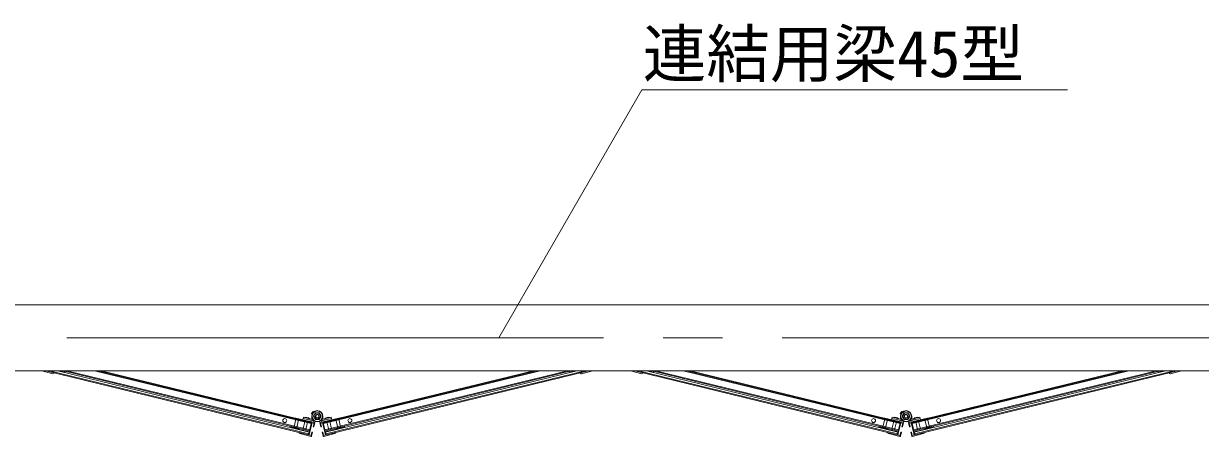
# Model space of a CAD drawing. Units: millimetres, scale not verified. Extents: x -10075 to 10075, y -16938 to 16938.
# Drawn here: x -2011 to -234, y 13789 to 14412 of the extents above; entities that cross this region are included whole.
import ezdxf
from ezdxf.enums import TextEntityAlignment as Align

# ---------------------------------------------------------------- set-up
doc = ezdxf.new("R2010")
doc.units = ezdxf.units.MM
doc.header["$LTSCALE"] = 90
doc.linetypes.add('CHAIN2', pattern=[12, 9, -1, 1, -1])
doc.linetypes.add('DASHED1', pattern=[1.8, 1.2, -0.6])
for name, color, linetype, lineweight in [('0-6_ﾎﾞﾙﾄ類', 134, 'Continuous', 18), ('1-6_通芯', 134, 'CHAIN2', 18), ('1-9_標準ﾊﾟﾈﾙ', 134, 'Continuous', 18), ('1-B_文字', 134, 'Continuous', 18), ('2-2_連結用梁45', 134, 'Continuous', 18)]:
    doc.layers.add(name, color=color, linetype=linetype, lineweight=lineweight)
doc.styles.add('ＭＳ ゴシック', font='')
doc.styles.get('ＭＳ ゴシック').set_extended_font_data('MS Gothic')

msp = doc.modelspace()

# ---------------------------------------------------------------- linework, layer by layer
at = {"layer": '0-6_ﾎﾞﾙﾄ類'}
for p, q in [((-1570.05, 13814.21), (-1572.94, 13819.21)), ((-1564.27, 13814.21), (-1570.05, 13814.21)), ((-1564.27, 13824.21), (-1561.39, 13819.21)), ((-1561.39, 13819.21), (-1564.27, 13814.21)), ((-681.05, 13814.21), (-683.94, 13819.21)), ((-675.27, 13814.21), (-681.05, 13814.21)), ((-675.27, 13824.21), (-672.39, 13819.21)), ((-672.39, 13819.21), (-675.27, 13814.21))]:
    msp.add_line(p, q, dxfattribs=at)
for points in [[(-1572.94, 13819.21), (-1570.05, 13824.21), (-1564.27, 13824.21)], [(-683.94, 13819.21), (-681.05, 13824.21), (-675.27, 13824.21)]]:
    msp.add_lwpolyline(points, dxfattribs=at)
for centre, radius in [((-1567.16, 13819.21), 4.9), ((-1567.16, 13819.21), 3), ((-1567.16, 13819.21), 2.46), ((-678.16, 13819.21), 4.9), ((-678.16, 13819.21), 3), ((-678.16, 13819.21), 2.46)]:
    msp.add_circle(centre, radius, dxfattribs=at)
at = {"layer": '1-6_通芯'}
msp.add_line((-8425.16, 13937.5), (2875.84, 13937.5), dxfattribs=at)
at = {"layer": '1-9_標準ﾊﾟﾈﾙ'}
for p, q in [((-1983.23, 13887.5), (-1966.28, 13883.39)), ((-1976.88, 13887.5), (-1964.48, 13884.49)), ((-1971.78, 13887.5), (-1580.09, 13792.44)), ((-1951.46, 13886.17), (-1948.55, 13885.46)), ((-1950.59, 13887.5), (-1948.19, 13886.92)), ((-1948.19, 13886.92), (-1948.55, 13885.46)), ((-1945.49, 13887.5), (-1578.63, 13798.47)), ((-1903.52, 13887.5), (-1576.3, 13808.09)), ((-1230.8, 13887.5), (-1558.03, 13808.09)), ((-1188.83, 13887.5), (-1555.69, 13798.47)), ((-1162.54, 13887.5), (-1554.23, 13792.44)), ((-1183.73, 13887.5), (-1186.13, 13886.92)), ((-1186.13, 13886.92), (-1185.78, 13885.46)), ((-1182.86, 13886.17), (-1185.78, 13885.46)), ((-1157.44, 13887.5), (-1169.85, 13884.49)), ((-1151.09, 13887.5), (-1168.04, 13883.39)), ((-1094.23, 13887.5), (-1077.28, 13883.39)), ((-1087.88, 13887.5), (-1075.47, 13884.49)), ((-1082.78, 13887.5), (-691.09, 13792.44)), ((-1062.46, 13886.17), (-1059.54, 13885.46)), ((-1061.59, 13887.5), (-1059.19, 13886.92)), ((-1059.19, 13886.92), (-1059.54, 13885.46)), ((-1056.49, 13887.5), (-689.62, 13798.47)), ((-1014.52, 13887.5), (-687.29, 13808.09)), ((-341.8, 13887.5), (-669.03, 13808.09)), ((-299.83, 13887.5), (-666.69, 13798.47)), ((-273.54, 13887.5), (-665.24, 13792.44)), ((-294.74, 13887.5), (-297.13, 13886.92)), ((-297.13, 13886.92), (-296.77, 13885.46)), ((-293.86, 13886.17), (-296.77, 13885.46)), ((-268.45, 13887.5), (-280.84, 13884.49)), ((-262.09, 13887.5), (-279.04, 13883.39)), ((-1574.12, 13826.01), (-1575.84, 13823.55)), ((-1572.72, 13825.64), (-1573.43, 13826.13)), ((-685.12, 13826.01), (-686.84, 13823.55)), ((-683.72, 13825.64), (-684.42, 13826.13)), ((-1600.31, 13815.15), (-1600.07, 13816.12)), ((-1576.01, 13809.25), (-1600.31, 13815.15)), ((-1599.46, 13816.49), (-1571.28, 13809.65)), ((-1576.01, 13809.25), (-1578.92, 13797.3)), ((-1575.72, 13822.86), (-1575.04, 13822.39)), ((-1575.66, 13819.21), (-1575.66, 13814.83)), ((-1570.91, 13809.04), (-1572.39, 13802.98)), ((-1563.41, 13809.04), (-1561.93, 13802.98)), ((-1534.86, 13816.49), (-1563.04, 13809.65)), ((-1558.66, 13819.21), (-1558.66, 13814.83)), ((-1558.31, 13809.25), (-1534.01, 13815.15)), ((-1558.31, 13809.25), (-1555.41, 13797.3)), ((-1557.04, 13815.23), (-1556.56, 13813.28)), ((-1534.01, 13815.15), (-1534.26, 13816.12)), ((-711.31, 13815.15), (-711.07, 13816.12)), ((-687.01, 13809.25), (-711.31, 13815.15)), ((-710.47, 13816.49), (-682.28, 13809.65)), ((-687.01, 13809.25), (-689.91, 13797.3)), ((-686.72, 13822.86), (-686.04, 13822.39)), ((-686.66, 13819.21), (-686.66, 13814.83)), ((-681.91, 13809.04), (-683.39, 13802.98)), ((-674.41, 13809.04), (-672.93, 13802.98)), ((-645.86, 13816.49), (-674.04, 13809.65)), ((-669.66, 13819.21), (-669.66, 13814.83)), ((-669.31, 13809.25), (-645.02, 13815.15)), ((-669.31, 13809.25), (-666.41, 13797.3)), ((-668.03, 13815.23), (-667.57, 13813.28)), ((-645.02, 13815.15), (-645.25, 13816.12)), ((-1608.07, 13804.38), (-1608.42, 13802.92)), ((-1605.5, 13802.21), (-1608.42, 13802.92)), ((-1578.92, 13797.3), (-1608.07, 13804.38)), ((-1595.78, 13799.85), (-1596.15, 13800.46)), ((-1579.27, 13795.84), (-1595.78, 13799.85)), ((-1580.37, 13791.28), (-1594.71, 13794.75)), ((-1576.35, 13788.76), (-1593.6, 13792.94)), ((-1579.27, 13795.84), (-1580.37, 13791.28)), ((-1574.28, 13795.2), (-1575.75, 13789.12)), ((-1575.25, 13795.43), (-1574.28, 13795.2)), ((-1573.36, 13803.21), (-1572.39, 13802.98)), ((-1560.96, 13803.21), (-1561.93, 13802.98)), ((-1559.07, 13795.43), (-1560.04, 13795.2)), ((-1560.04, 13795.2), (-1558.57, 13789.12)), ((-1557.97, 13788.76), (-1540.72, 13792.94)), ((-1555.41, 13797.3), (-1526.26, 13804.38)), ((-1555.06, 13795.84), (-1538.54, 13799.85)), ((-1555.06, 13795.84), (-1553.95, 13791.28)), ((-1553.95, 13791.28), (-1539.61, 13794.75)), ((-1538.54, 13799.85), (-1538.17, 13800.46)), ((-1528.82, 13802.21), (-1525.9, 13802.92)), ((-1526.26, 13804.38), (-1525.9, 13802.92)), ((-719.06, 13804.38), (-719.41, 13802.92)), ((-716.5, 13802.21), (-719.41, 13802.92)), ((-689.91, 13797.3), (-719.06, 13804.38)), ((-706.79, 13799.85), (-707.16, 13800.46)), ((-690.26, 13795.84), (-706.79, 13799.85)), ((-691.37, 13791.28), (-705.71, 13794.75)), ((-687.36, 13788.76), (-704.6, 13792.94)), ((-690.26, 13795.84), (-691.37, 13791.28)), ((-685.28, 13795.2), (-686.75, 13789.12)), ((-686.25, 13795.43), (-685.28, 13795.2)), ((-684.36, 13803.21), (-683.39, 13802.98)), ((-671.96, 13803.21), (-672.93, 13802.98)), ((-670.08, 13795.43), (-671.05, 13795.2)), ((-671.05, 13795.2), (-669.57, 13789.12)), ((-668.97, 13788.76), (-651.72, 13792.94)), ((-666.41, 13797.3), (-637.25, 13804.38)), ((-666.05, 13795.84), (-649.54, 13799.85)), ((-666.05, 13795.84), (-664.95, 13791.28)), ((-664.95, 13791.28), (-650.62, 13794.75)), ((-649.54, 13799.85), (-649.17, 13800.46)), ((-639.82, 13802.21), (-636.9, 13802.92)), ((-637.25, 13804.38), (-636.9, 13802.92))]:
    msp.add_line(p, q, dxfattribs=at)
at = {"layer": '1-9_標準ﾊﾟﾈﾙ', "linetype": 'DASHED1'}
for p, q in [((-1954.12, 13887.5), (-1954.16, 13887.34)), ((-1180.2, 13887.5), (-1180.16, 13887.34)), ((-1065.12, 13887.5), (-1065.16, 13887.34)), ((-291.2, 13887.5), (-291.16, 13887.34)), ((-1599.43, 13814.94), (-1602.33, 13802.99)), ((-1595.35, 13813.95), (-1598.25, 13802)), ((-1585.83, 13811.63), (-1588.72, 13799.68)), ((-1585.48, 13813.09), (-1585.83, 13811.63)), ((-1581.74, 13810.64), (-1584.65, 13798.69)), ((-1581.39, 13812.1), (-1581.74, 13810.64)), ((-1552.93, 13812.1), (-1552.58, 13810.64)), ((-1552.58, 13810.64), (-1549.67, 13798.69)), ((-1548.85, 13813.09), (-1548.5, 13811.63)), ((-1548.5, 13811.63), (-1545.6, 13799.68)), ((-1538.97, 13813.95), (-1536.07, 13802)), ((-1534.9, 13814.94), (-1531.99, 13802.99)), ((-710.43, 13814.94), (-713.33, 13802.99)), ((-706.35, 13813.95), (-709.25, 13802)), ((-696.82, 13811.63), (-699.72, 13799.68)), ((-696.47, 13813.09), (-696.82, 13811.63)), ((-692.75, 13810.64), (-695.65, 13798.69)), ((-692.39, 13812.1), (-692.75, 13810.64)), ((-663.93, 13812.1), (-663.58, 13810.64)), ((-663.58, 13810.64), (-660.68, 13798.69)), ((-659.85, 13813.09), (-659.49, 13811.63)), ((-659.49, 13811.63), (-656.59, 13799.68)), ((-649.97, 13813.95), (-647.07, 13802)), ((-645.89, 13814.94), (-642.99, 13802.99)), ((-1602.33, 13802.99), (-1602.57, 13802.01)), ((-1598.25, 13802), (-1598.49, 13801.02)), ((-1536.07, 13802), (-1535.84, 13801.02)), ((-1531.99, 13802.99), (-1531.76, 13802.01)), ((-713.33, 13802.99), (-713.56, 13802.01)), ((-709.25, 13802), (-709.49, 13801.02)), ((-647.07, 13802), (-646.84, 13801.02)), ((-642.99, 13802.99), (-642.75, 13802.01))]:
    msp.add_line(p, q, dxfattribs=at)
at = {"layer": '1-9_標準ﾊﾟﾈﾙ'}
for points in [[(-1976.88, 13887.5), (-1580.37, 13791.28), (-1575.73, 13810.42), (-1893.34, 13887.5)], [(-1971.78, 13887.5), (-1580.09, 13792.44), (-1579.38, 13795.35), (-1959.07, 13887.5)], [(-1951.46, 13886.17), (-1951.83, 13886.78), (-1954.83, 13887.5)], [(-1950.59, 13887.5), (-1578.92, 13797.3), (-1576.01, 13809.25), (-1898.43, 13887.5)], [(-1157.44, 13887.5), (-1553.95, 13791.28), (-1558.59, 13810.42), (-1240.98, 13887.5)], [(-1183.73, 13887.5), (-1555.41, 13797.3), (-1558.31, 13809.25), (-1235.89, 13887.5)], [(-1162.54, 13887.5), (-1554.23, 13792.44), (-1554.94, 13795.35), (-1175.26, 13887.5)], [(-1182.86, 13886.17), (-1182.49, 13886.78), (-1179.49, 13887.5)], [(-1087.88, 13887.5), (-691.37, 13791.28), (-686.73, 13810.42), (-1004.35, 13887.5)], [(-1082.78, 13887.5), (-691.09, 13792.44), (-690.38, 13795.35), (-1070.06, 13887.5)], [(-1062.46, 13886.17), (-1062.83, 13886.78), (-1065.83, 13887.5)], [(-1061.59, 13887.5), (-689.91, 13797.3), (-687.01, 13809.25), (-1009.43, 13887.5)], [(-268.45, 13887.5), (-664.95, 13791.28), (-669.59, 13810.42), (-351.98, 13887.5)], [(-294.74, 13887.5), (-666.41, 13797.3), (-669.31, 13809.25), (-346.9, 13887.5)], [(-273.54, 13887.5), (-665.24, 13792.44), (-665.94, 13795.35), (-286.25, 13887.5)], [(-293.86, 13886.17), (-293.49, 13886.78), (-290.5, 13887.5)], [(-1574.23, 13814.48), (-1587.98, 13817.82), (-1588.45, 13815.87), (-1571.06, 13811.65)], [(-1575.25, 13795.43), (-1576.49, 13790.33), (-1579.4, 13791.04), (-1575.04, 13809.02), (-1572.12, 13808.31), (-1573.36, 13803.21)], [(-1560.1, 13814.48), (-1546.34, 13817.82), (-1545.88, 13815.87), (-1563.26, 13811.65)], [(-1559.07, 13795.43), (-1557.84, 13790.33), (-1554.92, 13791.04), (-1559.29, 13809.02), (-1562.2, 13808.31), (-1560.96, 13803.21)], [(-685.22, 13814.48), (-698.98, 13817.82), (-699.45, 13815.87), (-682.06, 13811.65)], [(-686.25, 13795.43), (-687.48, 13790.33), (-690.4, 13791.04), (-686.03, 13809.02), (-683.13, 13808.31), (-684.36, 13803.21)], [(-671.09, 13814.48), (-657.34, 13817.82), (-656.87, 13815.87), (-674.26, 13811.65)], [(-670.08, 13795.43), (-668.84, 13790.33), (-665.92, 13791.04), (-670.28, 13809.02), (-673.2, 13808.31), (-671.96, 13803.21)], [(-1605.5, 13802.21), (-1604.9, 13802.58), (-1596.15, 13800.46)], [(-1528.82, 13802.21), (-1529.42, 13802.58), (-1538.17, 13800.46)], [(-716.5, 13802.21), (-715.9, 13802.58), (-707.16, 13800.46)], [(-639.82, 13802.21), (-640.42, 13802.58), (-649.17, 13800.46)]]:
    msp.add_lwpolyline(points, dxfattribs=at)
for points in [[(-1572.9, 13812.1), (-1588.45, 13815.87), (-1588.92, 13813.93), (-1573.37, 13810.16)], [(-1545.88, 13815.87), (-1561.42, 13812.1), (-1560.95, 13810.16), (-1545.4, 13813.93)], [(-683.9, 13812.1), (-699.45, 13815.87), (-699.92, 13813.93), (-684.37, 13810.16)], [(-656.87, 13815.87), (-672.43, 13812.1), (-671.95, 13810.16), (-656.41, 13813.93)]]:
    msp.add_lwpolyline(points, close=True, dxfattribs=at)
for centre, radius in [((-1567.16, 13819.21), 8.5), ((-1567.16, 13819.21), 8), ((-678.16, 13819.21), 8.5), ((-678.16, 13819.21), 8), ((-1616.33, 13812.71), 3), ((-1517.99, 13812.71), 3), ((-727.34, 13812.71), 3), ((-628.99, 13812.71), 3)]:
    msp.add_circle(centre, radius, dxfattribs=at)
for centre, radius, start, end in [((-1965.93, 13884.85), 1.5, 256.35888, 346.35888), ((-1954.43, 13895.13), 8.5, 243.741, 284.431), ((-1179.89, 13895.13), 8.5, 255.569, 296.259), ((-1168.39, 13884.85), 1.5, 193.64112, 283.64112), ((-1076.93, 13884.85), 1.5, 256.35888, 346.35888), ((-1065.43, 13895.13), 8.5, 243.741, 284.431), ((-290.89, 13895.13), 8.5, 255.569, 296.259), ((-279.39, 13884.85), 1.5, 193.64112, 283.64112), ((-1573.71, 13825.72), 0.504, 55, 145), ((-684.71, 13825.72), 0.504, 55, 145), ((-1599.58, 13816), 0.504, 76.35888, 166.35888), ((-1584.25, 13809.19), 8.5, 48.286, 104.431), ((-1575.43, 13823.26), 0.504, 145, 235), ((-1571.4, 13809.17), 0.504, 346.35888, 76.35888), ((-1562.92, 13809.17), 0.504, 103.64112, 193.64112), ((-1550.07, 13809.19), 8.5, 75.569, 131.714), ((-1534.74, 13816), 0.504, 13.64112, 103.64112), ((-710.59, 13816), 0.504, 76.35888, 166.35888), ((-695.26, 13809.19), 8.5, 48.286, 104.431), ((-686.43, 13823.26), 0.504, 145, 235), ((-682.4, 13809.17), 0.504, 346.35888, 76.35888), ((-673.92, 13809.17), 0.504, 103.64112, 193.64112), ((-661.07, 13809.19), 8.5, 75.569, 131.714), ((-645.74, 13816), 0.504, 13.64112, 103.64112), ((-1598.76, 13808.81), 8.5, 228.286, 284.431), ((-1593.25, 13794.4), 1.5, 166.35888, 256.35888), ((-1541.07, 13794.4), 1.5, 283.64112, 13.64112), ((-1535.56, 13808.81), 8.5, 255.569, 311.714), ((-709.76, 13808.81), 8.5, 228.286, 284.431), ((-704.25, 13794.4), 1.5, 166.35888, 256.35888), ((-652.08, 13794.4), 1.5, 283.64112, 13.64112), ((-646.57, 13808.81), 8.5, 255.569, 311.714), ((-1576.23, 13789.24), 0.504, 256.35888, 346.35888), ((-1558.09, 13789.24), 0.504, 193.64112, 283.64112), ((-687.24, 13789.24), 0.504, 256.35888, 346.35888), ((-669.09, 13789.24), 0.504, 193.64112, 283.64112)]:
    msp.add_arc(centre, radius, start, end, dxfattribs=at)
at = {"layer": '1-B_文字'}
msp.add_line((-1076.8, 14311.82), (-434.25, 14311.82), dxfattribs=at)
msp.add_lwpolyline([(-1293.27, 13937.5), (-1077.16, 14311.82), (-1076.8, 14311.82)], dxfattribs=at)
at = {"layer": '2-2_連結用梁45'}
msp.add_lwpolyline([(-2919.16, 13887.5), (1674.84, 13887.5), (1674.84, 13987.5), (-2919.16, 13987.5)], close=True, dxfattribs=at)

# ---------------------------------------------------------------- texts
at = {"layer": '1-B_文字', "style": 'ＭＳ ゴシック'}
msp.add_text('連結用梁45型', height=70.38, dxfattribs=at).set_placement((-1075.81, 14309.86), align=Align.BOTTOM_LEFT)

doc.saveas('drawing.dxf')
